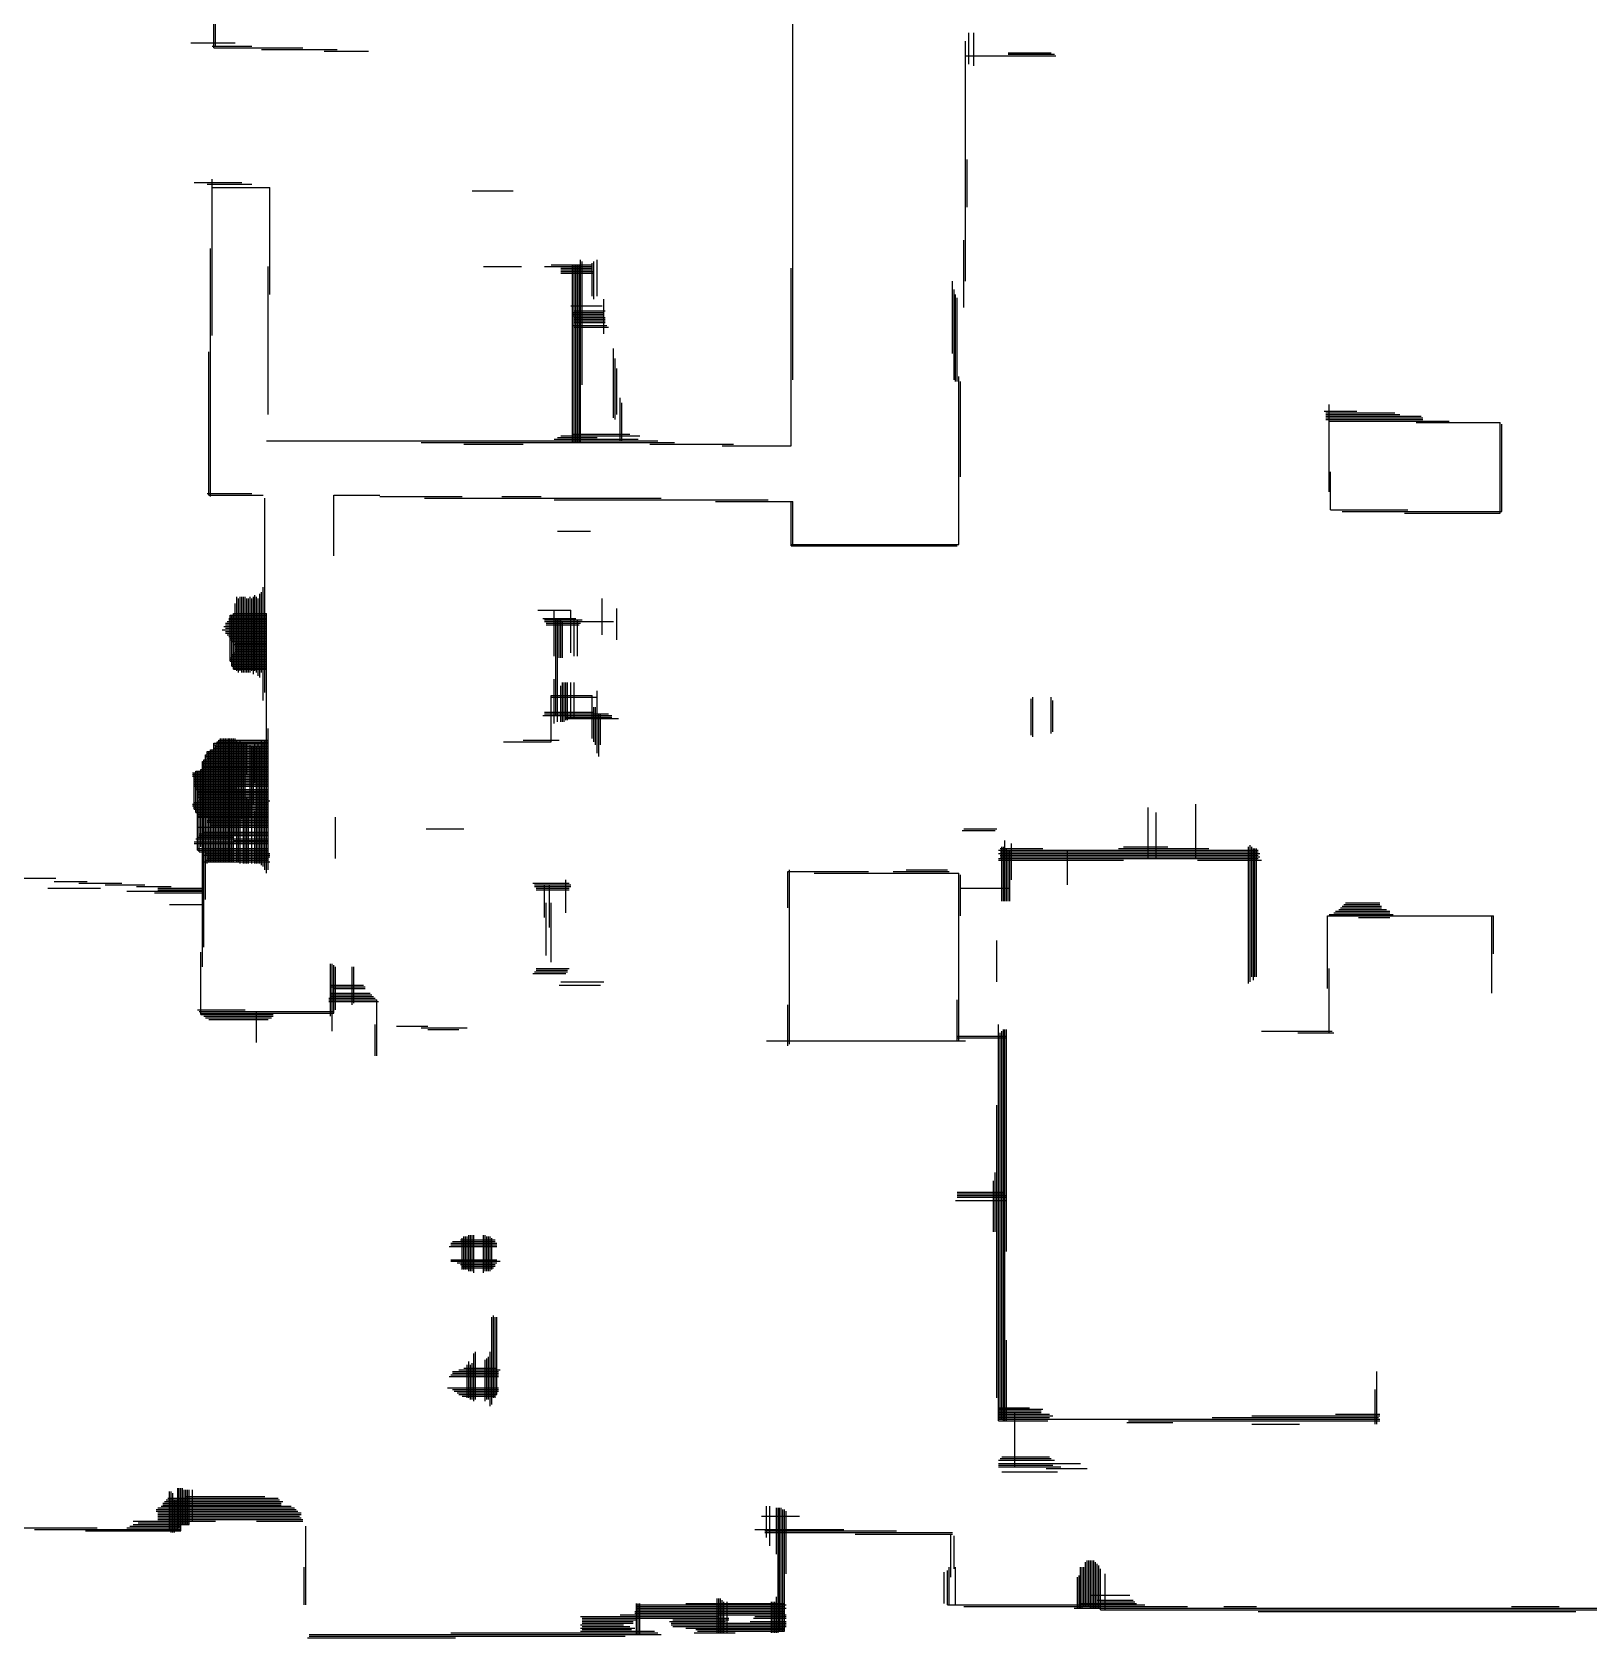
# Model space of a CAD drawing. Extents: x -18.2 to 24.4, y -13.4 to 16.4.
# Drawn here: x 5.06 to 14.53, y -13.45 to -3.69 of the extents above; entities that cross this region are included whole.
import ezdxf

# ---------------------------------------------------------------- set-up
doc = ezdxf.new("R2010")
doc.units = 0
doc.layers.add('1-0_REZ', color=7, linetype='CONTINUOUS')

msp = doc.modelspace()

# ---------------------------------------------------------------- linework, layer by layer
at = {"layer": '1-0_REZ'}
for p, q in [((6.18, -3.77), (6.18, -2.36)), ((6.17, -3.78), (6.17, -3.57)), ((9.69, -5.8), (9.69, -3.62)), ((10.76, -3.88), (10.76, -3.69)), ((10.79, -3.89), (10.79, -3.69)), ((6.03, -3.75), (6.3, -3.75)), ((6.16, -3.77), (6.4, -3.77)), ((6.17, -3.78), (6.71, -3.78)), ((6.46, -3.79), (6.92, -3.79)), ((6.84, -3.8), (7.11, -3.8)), ((10.74, -5.2), (10.74, -3.74)), ((10.74, -3.83), (11.29, -3.83)), ((11, -3.81), (11.26, -3.81)), ((11, -3.82), (11.28, -3.82)), ((10.75, -4.75), (10.75, -4.46)), ((6.16, -5.53), (6.16, -4.58)), ((6.05, -4.6), (6.34, -4.6)), ((6.13, -4.61), (6.4, -4.61)), ((6.16, -4.63), (6.51, -4.63)), ((6.51, -5.28), (6.51, -4.63)), ((7.74, -4.65), (7.99, -4.65)), ((10.73, -5.36), (10.73, -4.95)), ((6.15, -6.51), (6.15, -5)), ((8.4, -6.18), (8.4, -5.07)), ((8.5, -5.29), (8.5, -5.07)), ((6.5, -6.01), (6.5, -5.11)), ((7.81, -5.11), (8.04, -5.11)), ((8.18, -5.11), (8.47, -5.11)), ((8.22, -5.1), (8.47, -5.1)), ((8.28, -5.12), (8.47, -5.12)), ((8.28, -5.13), (8.47, -5.13)), ((8.28, -5.14), (8.48, -5.14)), ((8.28, -5.15), (8.48, -5.15)), ((8.35, -6.18), (8.35, -5.1)), ((8.36, -6.18), (8.36, -5.1)), ((8.37, -6.18), (8.37, -5.1)), ((8.38, -6.18), (8.38, -5.1)), ((8.39, -6.18), (8.39, -5.1)), ((8.41, -5.83), (8.41, -5.08)), ((8.47, -5.29), (8.47, -5.09)), ((8.48, -5.31), (8.48, -5.08)), ((9.68, -6.2), (9.68, -5.12)), ((10.66, -5.64), (10.66, -5.2)), ((10.67, -5.8), (10.67, -5.25)), ((8.34, -5.35), (8.53, -5.35)), ((8.54, -5.52), (8.54, -5.31)), ((10.68, -5.81), (10.68, -5.28)), ((10.69, -5.81), (10.69, -5.3)), ((8.35, -5.39), (8.54, -5.39)), ((8.35, -5.4), (8.54, -5.4)), ((8.35, -5.41), (8.54, -5.41)), ((8.36, -5.38), (8.55, -5.38)), ((8.36, -5.42), (8.55, -5.42)), ((8.36, -5.43), (8.55, -5.43)), ((8.36, -5.44), (8.55, -5.44)), ((8.36, -5.45), (8.55, -5.45)), ((8.35, -5.47), (8.56, -5.47)), ((8.36, -5.48), (8.57, -5.48)), ((6.14, -6.5), (6.14, -5.63)), ((8.6, -6.03), (8.6, -5.61)), ((8.61, -6.04), (8.61, -5.67)), ((8.62, -6.01), (8.62, -5.73)), ((10.7, -6.8), (10.7, -5.78)), ((10.71, -6.39), (10.71, -5.81)), ((8.64, -6.17), (8.64, -5.91)), ((8.65, -6.17), (8.65, -5.94)), ((12.95, -6.48), (12.95, -5.95)), ((12.92, -5.99), (13.12, -5.99)), ((12.93, -6), (13.35, -6)), ((12.93, -6.01), (13.38, -6.01)), ((12.93, -6.02), (13.51, -6.02)), ((12.93, -6.03), (13.52, -6.03)), ((12.93, -6.04), (13.52, -6.04)), ((12.95, -6.05), (13.68, -6.05)), ((8.26, -6.15), (8.5, -6.15)), ((8.28, -6.14), (8.76, -6.14)), ((8.35, -6.13), (8.7, -6.13)), ((13.48, -6.06), (13.99, -6.06)), ((13.99, -6.61), (13.99, -6.06)), ((14, -6.6), (14, -6.07)), ((6.49, -6.17), (8.87, -6.17)), ((7.43, -6.18), (8.97, -6.18)), ((7.69, -6.19), (8.05, -6.19)), ((8.24, -6.16), (8.75, -6.16)), ((8.82, -6.19), (9.33, -6.19)), ((9.26, -6.2), (9.68, -6.2)), ((12.96, -6.59), (12.96, -6.36)), ((6.13, -6.49), (6.4, -6.49)), ((6.14, -6.5), (6.47, -6.5)), ((6.48, -7.7), (6.48, -6.52)), ((6.9, -6.5), (7.18, -6.5)), ((6.9, -6.87), (6.9, -6.5)), ((7.18, -6.51), (7.68, -6.51)), ((7.45, -6.52), (8.89, -6.52)), ((7.92, -6.51), (8.16, -6.51)), ((8.24, -6.53), (9.54, -6.53)), ((9.22, -6.54), (9.69, -6.54)), ((9.68, -6.81), (9.68, -6.54)), ((9.69, -6.81), (9.69, -6.54)), ((12.96, -6.59), (13.43, -6.59)), ((13.03, -6.6), (14, -6.6)), ((13.41, -6.61), (13.99, -6.61)), ((8.26, -6.72), (8.46, -6.72)), ((9.68, -6.8), (10.7, -6.8)), ((9.68, -6.81), (10.69, -6.81)), ((6.31, -7.57), (6.31, -7.12)), ((6.33, -7.57), (6.33, -7.12)), ((6.34, -7.58), (6.34, -7.12)), ((6.35, -7.58), (6.35, -7.12)), ((6.36, -7.58), (6.36, -7.12)), ((6.39, -7.58), (6.39, -7.12)), ((6.41, -7.59), (6.41, -7.12)), ((6.42, -7.57), (6.42, -7.11)), ((6.43, -7.58), (6.43, -7.12)), ((6.45, -7.61), (6.45, -7.1)), ((6.46, -7.58), (6.46, -7.09)), ((6.47, -7.75), (6.47, -7.06)), ((6.29, -7.22), (6.49, -7.22)), ((6.29, -7.56), (6.29, -7.22)), ((6.3, -7.56), (6.3, -7.16)), ((6.32, -7.58), (6.32, -7.13)), ((6.37, -7.58), (6.37, -7.13)), ((6.38, -7.58), (6.38, -7.13)), ((6.4, -7.57), (6.4, -7.13)), ((6.44, -7.6), (6.44, -7.13)), ((6.49, -8.8), (6.49, -7.22)), ((8.14, -7.2), (8.34, -7.2)), ((8.24, -7.48), (8.24, -7.2)), ((8.34, -7.46), (8.34, -7.2)), ((8.53, -7.35), (8.53, -7.13)), ((8.62, -7.38), (8.62, -7.19)), ((6.22, -7.32), (6.49, -7.32)), ((6.23, -7.3), (6.49, -7.3)), ((6.24, -7.28), (6.49, -7.28)), ((6.24, -7.29), (6.49, -7.29)), ((6.24, -7.31), (6.49, -7.31)), ((6.25, -7.27), (6.49, -7.27)), ((6.26, -7.25), (6.49, -7.25)), ((6.26, -7.26), (6.49, -7.26)), ((6.27, -7.23), (6.49, -7.23)), ((6.27, -7.51), (6.27, -7.23)), ((6.27, -7.24), (6.49, -7.24)), ((6.28, -7.54), (6.28, -7.23)), ((8.17, -7.25), (8.37, -7.25)), ((8.18, -7.26), (8.41, -7.26)), ((8.18, -7.27), (8.6, -7.27)), ((8.19, -7.28), (8.4, -7.28)), ((8.19, -7.29), (8.39, -7.29)), ((8.25, -7.84), (8.25, -7.25)), ((8.26, -7.88), (8.26, -7.25)), ((8.27, -7.49), (8.27, -7.26)), ((8.28, -7.49), (8.28, -7.26)), ((8.29, -7.49), (8.29, -7.27)), ((8.36, -7.48), (8.36, -7.25)), ((8.38, -7.48), (8.38, -7.26)), ((6.24, -7.33), (6.49, -7.33)), ((6.24, -7.34), (6.49, -7.34)), ((6.25, -7.35), (6.49, -7.35)), ((6.26, -7.36), (6.49, -7.36)), ((6.27, -7.37), (6.49, -7.37)), ((6.27, -7.38), (6.49, -7.38)), ((6.28, -7.39), (6.49, -7.39)), ((6.29, -7.41), (6.49, -7.41)), ((6.3, -7.4), (6.49, -7.4)), ((6.3, -7.42), (6.49, -7.42)), ((6.27, -7.49), (6.49, -7.49)), ((6.27, -7.5), (6.49, -7.5)), ((6.27, -7.51), (6.49, -7.51)), ((6.28, -7.47), (6.49, -7.47)), ((6.28, -7.48), (6.49, -7.48)), ((6.29, -7.46), (6.49, -7.46)), ((6.3, -7.43), (6.49, -7.43)), ((6.3, -7.44), (6.49, -7.44)), ((6.3, -7.45), (6.49, -7.45)), ((6.28, -7.52), (6.49, -7.52)), ((6.28, -7.53), (6.49, -7.53)), ((6.28, -7.54), (6.49, -7.54)), ((6.29, -7.55), (6.49, -7.55)), ((6.29, -7.56), (6.49, -7.56)), ((8.24, -7.89), (8.24, -7.62)), ((8.28, -7.88), (8.28, -7.66)), ((8.29, -7.88), (8.29, -7.64)), ((8.3, -7.88), (8.3, -7.64)), ((8.31, -7.87), (8.31, -7.64)), ((8.32, -7.87), (8.32, -7.64)), ((8.34, -7.86), (8.34, -7.64)), ((8.36, -7.86), (8.36, -7.64)), ((8.5, -8.07), (8.5, -7.69)), ((8.22, -7.72), (8.47, -7.72)), ((8.22, -8), (8.22, -7.72)), ((8.22, -7.73), (8.5, -7.73)), ((8.47, -7.98), (8.47, -7.72)), ((8.48, -8), (8.48, -7.79)), ((8.49, -8.02), (8.49, -7.79)), ((11.14, -7.96), (11.14, -7.74)), ((11.15, -7.97), (11.15, -7.73)), ((11.26, -7.95), (11.26, -7.73)), ((11.27, -7.94), (11.27, -7.75)), ((8.17, -7.84), (8.59, -7.84)), ((8.18, -7.82), (8.48, -7.82)), ((8.18, -7.83), (8.57, -7.83)), ((8.31, -7.85), (8.59, -7.85)), ((8.31, -7.86), (8.63, -7.86)), ((8.51, -8.09), (8.51, -7.83)), ((8.52, -8.02), (8.52, -7.83)), ((6.19, -8), (6.5, -8)), ((6.19, -8.73), (6.19, -8)), ((6.2, -7.99), (6.5, -7.99)), ((6.2, -8.73), (6.2, -7.99)), ((6.21, -8.73), (6.21, -7.98)), ((6.22, -8.73), (6.22, -7.98)), ((6.23, -8.73), (6.23, -7.98)), ((6.24, -8.73), (6.24, -7.98)), ((6.25, -8.73), (6.25, -7.98)), ((6.26, -8.73), (6.26, -7.98)), ((6.27, -8.73), (6.27, -7.98)), ((6.28, -8.73), (6.28, -7.98)), ((6.29, -8.73), (6.29, -7.98)), ((6.3, -8.57), (6.3, -7.98)), ((6.31, -8.73), (6.31, -7.99)), ((6.32, -8.73), (6.32, -8)), ((6.33, -8.74), (6.33, -7.99)), ((6.34, -8.47), (6.34, -8)), ((6.35, -8.74), (6.35, -8)), ((6.42, -8.25), (6.42, -8)), ((6.46, -8.75), (6.46, -7.99)), ((6.47, -8.76), (6.47, -8)), ((6.48, -8.78), (6.48, -7.99)), ((6.5, -8.78), (6.5, -7.92)), ((7.93, -8), (8.22, -8)), ((8.05, -7.99), (8.27, -7.99)), ((6.12, -8.08), (6.5, -8.08)), ((6.12, -8.96), (6.12, -8.08)), ((6.12, -8.09), (6.5, -8.09)), ((6.13, -8.06), (6.5, -8.06)), ((6.13, -8.74), (6.13, -8.06)), ((6.13, -8.07), (6.5, -8.07)), ((6.13, -8.1), (6.5, -8.1)), ((6.14, -8.73), (6.14, -8.06)), ((6.15, -8.05), (6.5, -8.05)), ((6.15, -8.73), (6.15, -8.05)), ((6.16, -8.73), (6.16, -8.05)), ((6.17, -8.01), (6.5, -8.01)), ((6.17, -8.73), (6.17, -8.01)), ((6.17, -8.02), (6.5, -8.02)), ((6.17, -8.04), (6.5, -8.04)), ((6.18, -8.73), (6.18, -8.02)), ((6.18, -8.03), (6.5, -8.03)), ((6.36, -8.74), (6.36, -8.01)), ((6.37, -8.2), (6.37, -8.01)), ((6.39, -8.45), (6.39, -8.02)), ((6.4, -8.74), (6.4, -8.03)), ((6.41, -8.38), (6.41, -8.03)), ((6.43, -8.74), (6.43, -8.03)), ((6.44, -8.74), (6.44, -8.01)), ((6.45, -8.74), (6.45, -8.03)), ((6.04, -8.19), (6.5, -8.19)), ((6.04, -8.2), (6.5, -8.2)), ((6.05, -8.41), (6.05, -8.19)), ((6.06, -8.18), (6.5, -8.18)), ((6.06, -8.43), (6.06, -8.18)), ((6.07, -8.66), (6.07, -8.18)), ((6.08, -8.67), (6.08, -8.18)), ((6.09, -8.17), (6.5, -8.17)), ((6.09, -8.64), (6.09, -8.17)), ((6.1, -8.12), (6.5, -8.12)), ((6.1, -9.37), (6.1, -8.12)), ((6.1, -8.14), (6.5, -8.14)), ((6.1, -8.16), (6.5, -8.16)), ((6.11, -8.11), (6.5, -8.11)), ((6.11, -9.25), (6.11, -8.11)), ((6.11, -8.13), (6.5, -8.13)), ((6.11, -8.15), (6.5, -8.15)), ((6.04, -8.21), (6.5, -8.21)), ((6.05, -8.22), (6.5, -8.22)), ((6.05, -8.23), (6.5, -8.23)), ((6.05, -8.24), (6.5, -8.24)), ((6.05, -8.25), (6.5, -8.25)), ((6.05, -8.26), (6.5, -8.26)), ((6.05, -8.27), (6.5, -8.27)), ((6.06, -8.28), (6.31, -8.28)), ((6.06, -8.29), (6.5, -8.29)), ((6.07, -8.3), (6.5, -8.3)), ((6.04, -8.38), (6.5, -8.38)), ((6.04, -8.39), (6.5, -8.39)), ((6.05, -8.37), (6.5, -8.37)), ((6.07, -8.31), (6.5, -8.31)), ((6.07, -8.32), (6.5, -8.32)), ((6.07, -8.33), (6.5, -8.33)), ((6.07, -8.34), (6.5, -8.34)), ((6.07, -8.36), (6.51, -8.36)), ((6.08, -8.35), (6.5, -8.35)), ((6.37, -8.74), (6.37, -8.34)), ((6.38, -8.74), (6.38, -8.35)), ((12.14, -8.71), (12.14, -8.38)), ((6.05, -8.4), (6.5, -8.4)), ((6.05, -8.41), (6.5, -8.41)), ((6.06, -8.42), (6.5, -8.42)), ((6.06, -8.43), (6.5, -8.43)), ((6.07, -8.44), (6.5, -8.44)), ((6.07, -8.45), (6.5, -8.45)), ((6.07, -8.46), (6.5, -8.46)), ((6.13, -8.48), (6.5, -8.48)), ((6.13, -8.49), (6.5, -8.49)), ((6.14, -8.47), (6.5, -8.47)), ((6.42, -8.74), (6.42, -8.42)), ((6.91, -8.71), (6.91, -8.46)), ((11.85, -8.71), (11.85, -8.4)), ((11.9, -8.71), (11.9, -8.43)), ((6.06, -8.59), (6.5, -8.59)), ((6.07, -8.52), (6.5, -8.52)), ((6.07, -8.58), (6.29, -8.58)), ((6.08, -8.56), (6.5, -8.56)), ((6.08, -8.57), (6.5, -8.57)), ((6.11, -8.55), (6.5, -8.55)), ((6.15, -8.5), (6.5, -8.5)), ((6.15, -8.51), (6.5, -8.51)), ((7.46, -8.53), (7.69, -8.53)), ((10.72, -8.54), (10.92, -8.54)), ((10.73, -8.53), (10.93, -8.53)), ((6.05, -8.61), (6.5, -8.61)), ((6.05, -8.62), (6.5, -8.62)), ((6.07, -8.65), (6.5, -8.65)), ((6.07, -8.66), (6.5, -8.66)), ((6.08, -8.67), (6.5, -8.67)), ((6.11, -8.69), (6.51, -8.69)), ((6.12, -8.68), (6.51, -8.68)), ((6.29, -8.6), (6.5, -8.6)), ((10.94, -8.66), (12.52, -8.66)), ((10.94, -8.68), (12.53, -8.68)), ((10.95, -8.65), (11.21, -8.65)), ((10.95, -8.67), (12.52, -8.67)), ((10.95, -8.69), (12.52, -8.69)), ((10.96, -8.97), (10.96, -8.64)), ((10.97, -8.97), (10.97, -8.64)), ((10.98, -8.97), (10.98, -8.6)), ((10.99, -8.97), (10.99, -8.65)), ((11, -8.97), (11, -8.66)), ((11.01, -8.97), (11.01, -8.66)), ((11.02, -8.84), (11.02, -8.62)), ((11.36, -8.87), (11.36, -8.66)), ((11.67, -8.65), (12.22, -8.65)), ((11.7, -8.64), (11.97, -8.64)), ((12.46, -9.47), (12.46, -8.64)), ((12.47, -9.46), (12.47, -8.63)), ((12.48, -9.43), (12.48, -8.64)), ((12.49, -9.45), (12.49, -8.65)), ((12.5, -9.43), (12.5, -8.65)), ((12.51, -9.43), (12.51, -8.65)), ((6.11, -8.73), (6.51, -8.73)), ((6.12, -8.72), (6.5, -8.72)), ((6.13, -8.7), (6.51, -8.7)), ((6.13, -8.71), (6.5, -8.71)), ((9.67, -9.84), (9.67, -8.78)), ((10.38, -8.78), (10.63, -8.78)), ((10.94, -8.71), (12.52, -8.71)), ((10.94, -8.72), (11.7, -8.72)), ((10.95, -8.7), (12.53, -8.7)), ((12.15, -8.72), (12.54, -8.72)), ((4.86, -8.83), (5.21, -8.83)), ((5.2, -8.85), (5.4, -8.85)), ((5.35, -8.86), (5.61, -8.86)), ((5.51, -8.87), (5.75, -8.87)), ((5.7, -8.88), (5.91, -8.88)), ((8.11, -8.86), (8.33, -8.86)), ((8.12, -8.87), (8.34, -8.87)), ((8.12, -8.88), (8.34, -8.88)), ((8.18, -9.07), (8.18, -8.87)), ((8.21, -9.13), (8.21, -8.87)), ((8.31, -9.04), (8.31, -8.84)), ((9.66, -8.79), (10.15, -8.79)), ((9.66, -9.01), (9.66, -8.79)), ((9.82, -8.8), (10.7, -8.8)), ((10.3, -8.79), (10.64, -8.79)), ((10.7, -9.82), (10.7, -8.8)), ((10.71, -9.06), (10.71, -8.81)), ((5.16, -8.89), (5.48, -8.89)), ((5.64, -8.91), (6.11, -8.91)), ((5.81, -8.92), (6.11, -8.92)), ((5.83, -8.89), (6.11, -8.89)), ((5.83, -8.9), (6.11, -8.9)), ((8.13, -8.89), (8.33, -8.89)), ((8.13, -8.9), (8.33, -8.9)), ((8.19, -9.3), (8.19, -8.98)), ((8.22, -9.34), (8.22, -8.98)), ((10.71, -8.89), (11.01, -8.89)), ((13.05, -8.98), (13.26, -8.98)), ((5.9, -8.99), (6.11, -8.99)), ((12.94, -9.06), (13.95, -9.06)), ((12.94, -9.5), (12.94, -9.06)), ((12.95, -9.05), (13.34, -9.05)), ((12.98, -9.04), (13.32, -9.04)), ((12.99, -9.03), (13.32, -9.03)), ((13.01, -9.02), (13.3, -9.02)), ((13.02, -9.01), (13.27, -9.01)), ((13.03, -9), (13.27, -9)), ((13.04, -8.99), (13.26, -8.99)), ((13.13, -9.07), (13.32, -9.07)), ((13.94, -9.53), (13.94, -9.06)), ((13.95, -9.29), (13.95, -9.06)), ((10.93, -9.46), (10.93, -9.21)), ((6.09, -9.66), (6.09, -9.28)), ((6.88, -9.67), (6.88, -9.35)), ((6.89, -9.76), (6.89, -9.35)), ((6.9, -9.65), (6.9, -9.36)), ((6.91, -9.63), (6.91, -9.37)), ((7.01, -9.6), (7.01, -9.37)), ((7.02, -9.59), (7.02, -9.37)), ((8.11, -9.41), (8.31, -9.41)), ((8.12, -9.4), (8.32, -9.4)), ((8.13, -9.38), (8.33, -9.38)), ((8.13, -9.39), (8.32, -9.39)), ((8.28, -9.46), (8.54, -9.46)), ((12.95, -9.77), (12.95, -9.38)), ((6.87, -9.56), (7.15, -9.56)), ((6.88, -9.48), (7.08, -9.48)), ((6.88, -9.49), (7.09, -9.49)), ((6.88, -9.53), (7.12, -9.53)), ((6.88, -9.54), (7.13, -9.54)), ((6.88, -9.55), (7.14, -9.55)), ((6.9, -9.5), (7.09, -9.5)), ((8.27, -9.48), (8.52, -9.48)), ((6.07, -9.63), (6.36, -9.63)), ((6.08, -9.64), (6.9, -9.64)), ((6.09, -9.65), (6.9, -9.65)), ((6.09, -9.66), (6.53, -9.66)), ((6.43, -9.83), (6.43, -9.64)), ((6.87, -9.57), (7.16, -9.57)), ((6.87, -9.58), (7.17, -9.58)), ((7.16, -9.91), (7.16, -9.57)), ((9.66, -9.85), (9.66, -9.6)), ((10.69, -9.82), (10.69, -9.57)), ((6.11, -9.67), (6.53, -9.67)), ((6.12, -9.68), (6.52, -9.68)), ((6.14, -9.69), (6.5, -9.69)), ((7.15, -9.91), (7.15, -9.72)), ((7.28, -9.73), (7.47, -9.73)), ((7.43, -9.74), (7.71, -9.74)), ((7.47, -9.75), (7.66, -9.75)), ((10.94, -12.13), (10.94, -9.72)), ((10.96, -12.12), (10.96, -9.76)), ((10.97, -12.13), (10.97, -9.75)), ((10.98, -12.13), (10.98, -9.75)), ((10.99, -11.1), (10.99, -9.75)), ((12.54, -9.76), (12.97, -9.76)), ((9.53, -9.82), (10.74, -9.82)), ((10.69, -9.79), (10.99, -9.79)), ((10.69, -9.8), (10.99, -9.8)), ((10.95, -12.12), (10.95, -9.77)), ((12.76, -9.77), (12.98, -9.77)), ((10.93, -11.99), (10.93, -10.21)), ((10.92, -10.98), (10.92, -10.62)), ((10.69, -10.74), (10.98, -10.74)), ((10.91, -10.98), (10.91, -10.67)), ((10.68, -10.79), (10.99, -10.79)), ((10.69, -10.75), (10.98, -10.75)), ((10.69, -10.76), (10.99, -10.76)), ((10.69, -10.77), (10.99, -10.77)), ((7.67, -11.03), (7.88, -11.03)), ((7.68, -11.21), (7.68, -11.02)), ((7.69, -11.21), (7.69, -11.01)), ((7.7, -11.21), (7.7, -11.01)), ((7.71, -11.21), (7.71, -11.01)), ((7.72, -11.22), (7.72, -11)), ((7.73, -11.22), (7.73, -11)), ((7.74, -11.22), (7.74, -11)), ((7.75, -11.23), (7.75, -11)), ((7.81, -11.23), (7.81, -11)), ((7.82, -11.22), (7.82, -11)), ((7.83, -11.22), (7.83, -11.01)), ((7.84, -11.22), (7.84, -11.01)), ((7.85, -11.22), (7.85, -11.01)), ((7.86, -11.21), (7.86, -11.02)), ((7.6, -11.07), (7.89, -11.07)), ((7.61, -11.05), (7.89, -11.05)), ((7.61, -11.06), (7.89, -11.06)), ((7.62, -11.04), (7.88, -11.04)), ((7.61, -11.15), (7.89, -11.15)), ((7.61, -11.16), (7.91, -11.16)), ((7.65, -11.17), (7.89, -11.17)), ((7.67, -11.18), (7.88, -11.18)), ((7.68, -11.19), (7.88, -11.19)), ((7.68, -11.2), (7.87, -11.2)), ((7.86, -12.03), (7.86, -11.5)), ((7.87, -11.99), (7.87, -11.49)), ((7.88, -11.99), (7.88, -11.5)), ((7.89, -11.97), (7.89, -11.5)), ((7.76, -12), (7.76, -11.71)), ((7.85, -12.04), (7.85, -11.71)), ((10.99, -12.13), (10.99, -11.64)), ((7.69, -11.81), (7.89, -11.81)), ((7.71, -11.99), (7.71, -11.79)), ((7.72, -11.99), (7.72, -11.77)), ((7.73, -12), (7.73, -11.79)), ((7.74, -12), (7.74, -11.78)), ((7.75, -12.01), (7.75, -11.72)), ((7.82, -12.01), (7.82, -11.76)), ((7.83, -12), (7.83, -11.75)), ((7.84, -12), (7.84, -11.74)), ((7.6, -11.86), (7.9, -11.86)), ((7.61, -11.85), (7.9, -11.85)), ((7.62, -11.83), (7.9, -11.83)), ((7.62, -11.84), (7.9, -11.84)), ((7.66, -11.82), (7.91, -11.82)), ((13.24, -12.15), (13.24, -11.83)), ((7.59, -11.93), (7.9, -11.93)), ((7.62, -11.94), (7.9, -11.94)), ((7.63, -11.95), (7.9, -11.95)), ((7.65, -11.96), (7.89, -11.96)), ((7.66, -11.97), (7.89, -11.97)), ((7.68, -11.98), (7.88, -11.98)), ((13.23, -12.15), (13.23, -11.94)), ((10.94, -12.05), (11.13, -12.05)), ((10.94, -12.06), (11.21, -12.06)), ((10.94, -12.07), (11.2, -12.07)), ((10.94, -12.08), (11.2, -12.08)), ((10.94, -12.09), (11.25, -12.09)), ((10.94, -12.1), (11.27, -12.1)), ((11.04, -12.41), (11.04, -12.08)), ((12.48, -12.1), (13.26, -12.1)), ((12.99, -12.09), (13.26, -12.09)), ((10.94, -12.11), (11.25, -12.11)), ((10.94, -12.12), (13.26, -12.12)), ((10.94, -12.13), (11.24, -12.13)), ((11.72, -12.14), (12, -12.14)), ((11.73, -12.13), (13.26, -12.13)), ((12.24, -12.11), (13.25, -12.11)), ((12.48, -12.15), (12.77, -12.15)), ((10.94, -12.37), (11.28, -12.37)), ((10.94, -12.39), (11.44, -12.39)), ((10.94, -12.4), (11.27, -12.4)), ((10.95, -12.36), (11.26, -12.36)), ((10.96, -12.35), (11.25, -12.35)), ((10.94, -12.41), (11.32, -12.41)), ((10.96, -12.44), (11.3, -12.44)), ((11.23, -12.42), (11.48, -12.42)), ((5.9, -12.8), (5.9, -12.56)), ((5.91, -12.81), (5.91, -12.56)), ((5.92, -12.81), (5.92, -12.57)), ((5.95, -12.79), (5.95, -12.54)), ((5.96, -12.78), (5.96, -12.54)), ((5.97, -12.8), (5.97, -12.54)), ((5.98, -12.76), (5.98, -12.54)), ((5.99, -12.76), (5.99, -12.55)), ((6, -12.76), (6, -12.55)), ((6, -12.59), (6.48, -12.59)), ((6.01, -12.76), (6.01, -12.55)), ((6.02, -12.76), (6.02, -12.55)), ((6.04, -12.74), (6.04, -12.55)), ((5.82, -12.67), (6.67, -12.67)), ((5.82, -12.68), (6.68, -12.68)), ((5.83, -12.66), (6.66, -12.66)), ((5.83, -12.69), (6.7, -12.69)), ((5.85, -12.65), (6.64, -12.65)), ((5.86, -12.63), (6.58, -12.63)), ((5.86, -12.64), (6.58, -12.64)), ((5.87, -12.62), (6.59, -12.62)), ((5.88, -12.61), (6.57, -12.61)), ((5.89, -12.6), (6.56, -12.6)), ((5.93, -12.81), (5.93, -12.61)), ((5.94, -12.8), (5.94, -12.61)), ((9.53, -12.84), (9.53, -12.65)), ((9.55, -12.89), (9.55, -12.65)), ((9.59, -12.94), (9.59, -12.66)), ((9.6, -13.42), (9.6, -12.66)), ((9.61, -13.41), (9.61, -12.66)), ((9.62, -13.41), (9.62, -12.66)), ((9.63, -13.41), (9.63, -12.67)), ((9.64, -13.41), (9.64, -12.67)), ((9.65, -13.06), (9.65, -12.68)), ((4.83, -12.78), (5.46, -12.78)), ((5.08, -12.79), (5.97, -12.79)), ((5.64, -12.78), (5.97, -12.78)), ((5.66, -12.77), (5.97, -12.77)), ((5.68, -12.74), (6.18, -12.74)), ((5.68, -12.76), (6.02, -12.76)), ((5.71, -12.75), (6.02, -12.75)), ((5.83, -12.7), (6.7, -12.7)), ((5.83, -12.71), (6.69, -12.71)), ((5.83, -12.72), (6.7, -12.72)), ((5.83, -12.73), (6.71, -12.73)), ((6.43, -12.74), (6.71, -12.74)), ((6.73, -13.25), (6.73, -12.77)), ((9.46, -12.79), (10, -12.79)), ((9.5, -12.71), (9.73, -12.71)), ((5.39, -12.8), (5.97, -12.8)), ((9.52, -12.8), (10.32, -12.8)), ((9.52, -12.81), (10.66, -12.81)), ((10.07, -12.82), (10.66, -12.82)), ((10.65, -13.08), (10.65, -12.82)), ((10.67, -13.03), (10.67, -12.83)), ((11.48, -13.26), (11.48, -12.98)), ((11.49, -13.26), (11.49, -12.98)), ((11.5, -13.27), (11.5, -12.98)), ((11.51, -13.27), (11.51, -12.98)), ((11.52, -13.27), (11.52, -12.98)), ((6.72, -13.25), (6.72, -13.02)), ((10.61, -13.24), (10.61, -13.05)), ((10.63, -13.25), (10.63, -13.04)), ((10.64, -13.25), (10.64, -13.02)), ((10.68, -13.25), (10.68, -13.02)), ((11.42, -13.27), (11.42, -13.08)), ((11.43, -13.27), (11.43, -13.07)), ((11.44, -13.27), (11.44, -13.02)), ((11.45, -13.27), (11.45, -13.02)), ((11.46, -13.26), (11.46, -13.02)), ((11.47, -13.26), (11.47, -12.99)), ((11.53, -13.27), (11.53, -12.99)), ((11.54, -13.27), (11.54, -13)), ((11.55, -13.27), (11.55, -13.01)), ((11.56, -13.28), (11.56, -13.03)), ((11.59, -13.28), (11.59, -13.06)), ((8.74, -13.43), (8.74, -13.24)), ((8.74, -13.25), (9.65, -13.25)), ((8.74, -13.26), (9.64, -13.26)), ((8.74, -13.27), (9.65, -13.27)), ((8.74, -13.28), (9.64, -13.28)), ((8.75, -13.43), (8.75, -13.24)), ((8.76, -13.43), (8.76, -13.24)), ((9.04, -13.24), (9.64, -13.24)), ((9.23, -13.42), (9.23, -13.21)), ((9.24, -13.42), (9.24, -13.21)), ((9.25, -13.42), (9.25, -13.21)), ((9.26, -13.42), (9.26, -13.22)), ((9.27, -13.42), (9.27, -13.23)), ((9.29, -13.42), (9.29, -13.23)), ((9.56, -13.42), (9.56, -13.23)), ((9.57, -13.42), (9.57, -13.23)), ((9.58, -13.42), (9.58, -13.23)), ((9.59, -13.42), (9.59, -13.2)), ((10.63, -13.25), (11.83, -13.25)), ((10.73, -13.26), (12.09, -13.26)), ((11.4, -13.27), (15.68, -13.27)), ((11.43, -13.24), (11.78, -13.24)), ((11.5, -13.19), (11.74, -13.19)), ((11.54, -13.22), (11.76, -13.22)), ((11.56, -13.23), (11.77, -13.23)), ((11.56, -13.28), (15.1, -13.28)), ((12.31, -13.26), (12.51, -13.26)), ((14.06, -13.26), (14.35, -13.26)), ((8.4, -13.32), (9.24, -13.32)), ((8.4, -13.37), (8.66, -13.37)), ((8.41, -13.33), (9.3, -13.33)), ((8.41, -13.34), (8.74, -13.34)), ((8.41, -13.35), (8.72, -13.35)), ((8.41, -13.36), (8.72, -13.36)), ((8.64, -13.31), (9.65, -13.31)), ((8.73, -13.29), (9.64, -13.29)), ((8.73, -13.3), (9.64, -13.3)), ((8.94, -13.35), (9.28, -13.35)), ((8.95, -13.36), (9.65, -13.36)), ((8.95, -13.37), (9.65, -13.37)), ((8.96, -13.34), (9.3, -13.34)), ((9.43, -13.35), (9.65, -13.35)), ((9.45, -13.33), (9.65, -13.33)), ((9.46, -13.32), (9.65, -13.32)), ((12.52, -13.29), (14.45, -13.29)), ((6.74, -13.45), (7.64, -13.45)), ((6.75, -13.43), (8.89, -13.43)), ((6.75, -13.44), (8.67, -13.44)), ((7.61, -13.42), (8.87, -13.42)), ((8.4, -13.39), (8.73, -13.39)), ((8.4, -13.41), (8.85, -13.41)), ((8.41, -13.38), (8.7, -13.38)), ((8.41, -13.4), (8.71, -13.4)), ((8.96, -13.38), (9.65, -13.38)), ((9.04, -13.39), (9.64, -13.39)), ((9.09, -13.42), (9.34, -13.42)), ((9.1, -13.4), (9.64, -13.4)), ((9.11, -13.41), (9.64, -13.41))]:
    msp.add_line(p, q, dxfattribs=at)

doc.saveas('drawing.dxf')
